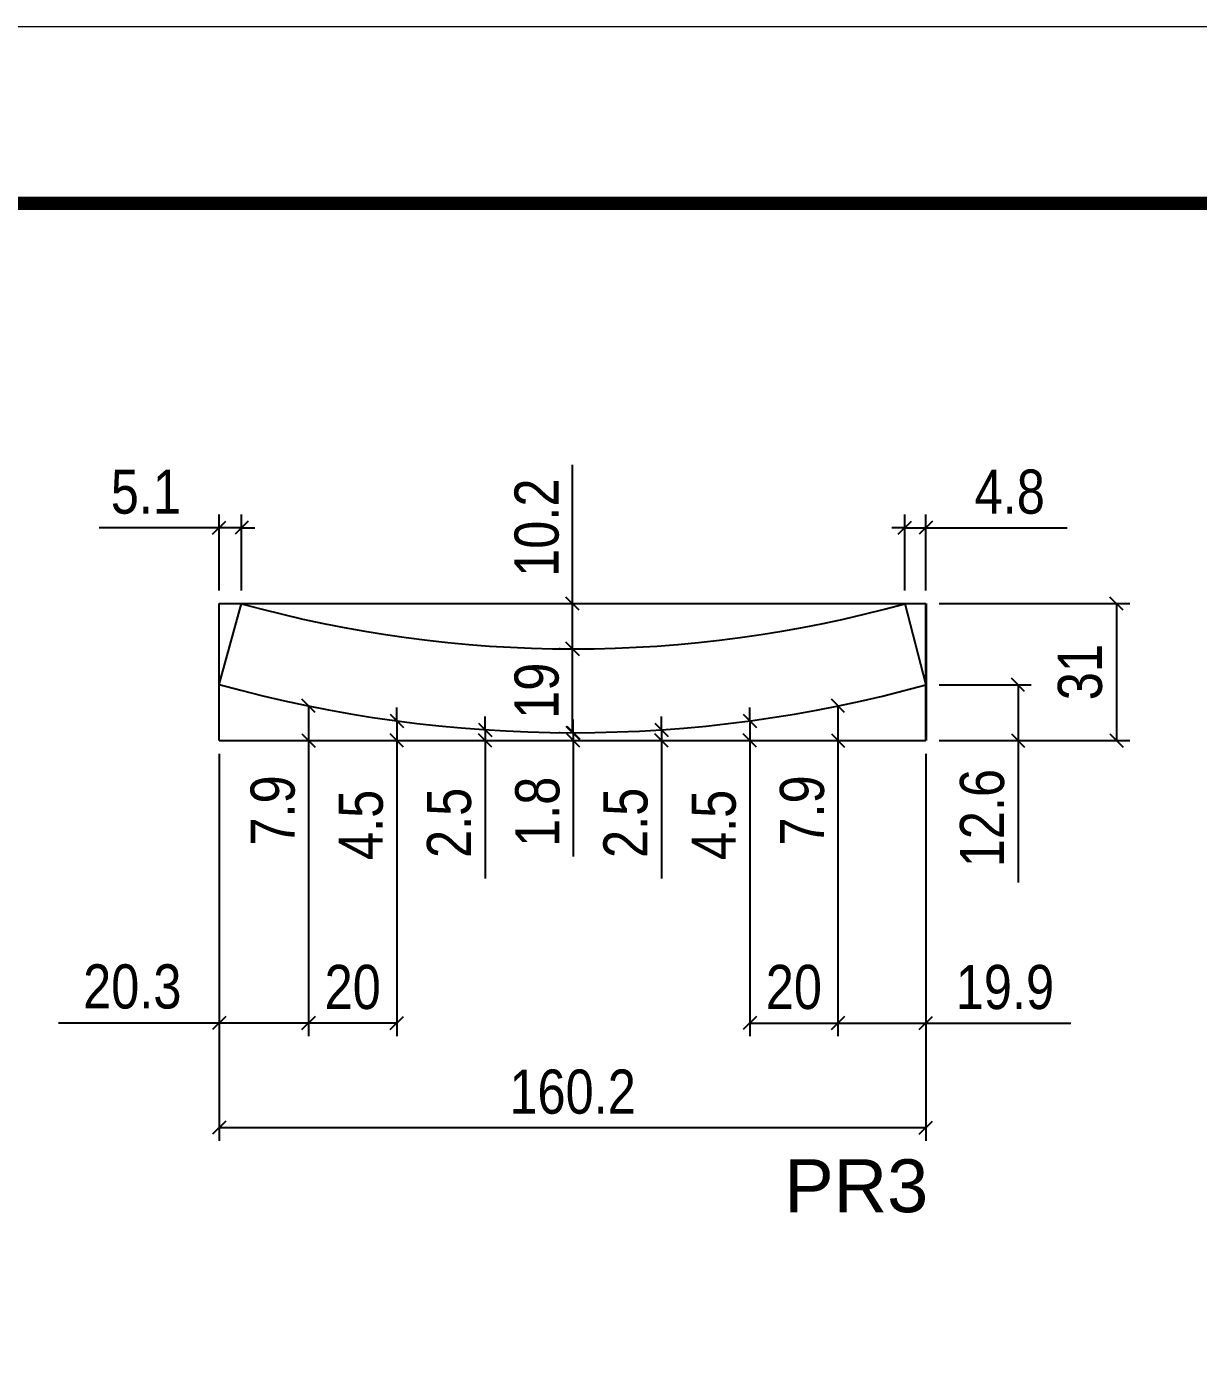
# Model space of a CAD drawing. Extents: x 2815 to 9069, y 548 to 5044.
# Drawn here: x 8232.4 to 8497.9, y 2442.8 to 2746.4 of the extents above; entities that cross this region are included whole.
import ezdxf

# ---------------------------------------------------------------- set-up
doc = ezdxf.new("R2010")
doc.units = 0
doc.linetypes.add('DASHED', pattern=[0.75, 0.5, -0.25])
doc.layers.add('5', color=5, linetype='Continuous')
doc.layers.add('Painéis', color=200, linetype='Continuous')
doc.layers.add('Folhas', color=255, linetype='Continuous', lineweight=9)
doc.layers.add('SARRAFO DE PRESSAO', color=251, linetype='DASHED', lineweight=9)
doc.styles.add('COTA TECNICA-50', font='techl___.ttf', dxfattribs={"height": 10})
doc.styles.get("Standard").update_dxf_attribs({"font": 'arial.ttf'})
doc.dimstyles.new('COTA PAINEL-50', dxfattribs={"dimtxt": 10, "dimasz": 3, "dimexe": 3, "dimexo": 3, "dimgap": 3, "dimtad": 1, "dimdec": 1, "dimzin": 12, "dimdsep": 46, "dimtxsty": 'COTA TECNICA-50', "dimblk1": 'OBLIQUE', "dimblk2": 'OBLIQUE', "dimsah": 1, "dimcen": 0.9, "dimclrd": 4, "dimclre": 4, "dimclrt": 240, "dimadec": 1, "dimazin": 3, "dimtfac": 1, "dimtdec": 1, "dimtmove": 0, "dimatfit": 3, "dimfxl": 1, "dimtolj": 1, "dimtzin": 12, "dimarcsym": 0})

# ---------------------------------------------------------------- blocks, each defined once
blk = doc.blocks.new('9999999999')
at = {"layer": 'Folhas'}
blk.add_lwpolyline([(98138.98, 34190.21), (99623.98, 34190.21), (99623.98, 35240.21), (98138.98, 35240.21)], close=True, dxfattribs=at)
at = {"layer": 'Folhas', "color": 30, "const_width": 3}
blk.add_lwpolyline([(98213.98, 34230.21), (99583.98, 34230.21), (99583.98, 35200.21), (98213.98, 35200.21)], close=True, dxfattribs=at)
blk = doc.blocks.new('_Oblique')
at = {"color": 0, "linetype": 'ByBlock', "lineweight": -2}
blk.add_line((-0.5, -0.5), (0.5, 0.5), dxfattribs=at)
blk = doc.blocks.new('*D696')
at = {"layer": 'Defpoints', "color": 0, "linetype": 'ByBlock', "transparency": 16777216}
for p in [(8275.99, 2584.57), (8436.19, 2584.57), (8436.19, 2496.84)]:
    blk.add_point(p, dxfattribs=at)
at = {"layer": 'Painéis', "color": 4, "linetype": 'ByBlock', "lineweight": -2, "transparency": 16777216}
for p, q in [((8275.99, 2581.57), (8275.99, 2493.84)), ((8436.19, 2581.57), (8436.19, 2493.84)), ((8275.99, 2496.84), (8436.19, 2496.84))]:
    blk.add_line(p, q, dxfattribs=at)
at = {"layer": 'Painéis', "color": 4, "linetype": 'ByBlock', "lineweight": -2, "transparency": 16777216, "xscale": 3, "yscale": 3, "zscale": 3, "rotation": 180}
blk.add_blockref('_Oblique', (8275.99, 2496.84), dxfattribs=at)
at = {"layer": 'Painéis', "color": 4, "linetype": 'ByBlock', "lineweight": -2, "transparency": 16777216, "xscale": 3, "yscale": 3, "zscale": 3}
blk.add_blockref('_Oblique', (8436.19, 2496.84), dxfattribs=at)
at = {"layer": 'Painéis', "color": 240, "linetype": 'ByBlock', "transparency": 16777216, "insert": (8356.09, 2504.94), "char_height": 10, "attachment_point": 5, "style": 'COTA TECNICA-50'}
blk.add_mtext('\\A1;160.2', dxfattribs=at)
blk = doc.blocks.new('*D699')
at = {"layer": 'Defpoints', "color": 0, "linetype": 'ByBlock', "transparency": 16777216}
for p in [(8436.19, 2615.61), (8436.19, 2584.57), (8479.38, 2584.57)]:
    blk.add_point(p, dxfattribs=at)
at = {"layer": 'Painéis', "color": 4, "linetype": 'ByBlock', "lineweight": -2, "transparency": 16777216}
for p, q in [((8439.19, 2615.61), (8482.38, 2615.61)), ((8479.38, 2615.61), (8479.38, 2584.57)), ((8439.19, 2584.57), (8482.38, 2584.57))]:
    blk.add_line(p, q, dxfattribs=at)
at = {"layer": 'Painéis', "color": 4, "linetype": 'ByBlock', "lineweight": -2, "transparency": 16777216, "xscale": 3, "yscale": 3, "zscale": 3}
for p, rotation in [((8479.38, 2615.61), 90), ((8479.38, 2584.57), 270)]:
    blk.add_blockref('_Oblique', p, dxfattribs=dict(at, rotation=rotation))
at = {"layer": 'Painéis', "color": 240, "linetype": 'ByBlock', "transparency": 16777216, "insert": (8471.16, 2600.09), "char_height": 10, "attachment_point": 5, "rotation": 90, "style": 'COTA TECNICA-50'}
blk.add_mtext('\\A1;31', dxfattribs=at)
blk = doc.blocks.new('*D706')
at = {"layer": 'Defpoints', "color": 0, "linetype": 'ByBlock', "transparency": 16777216}
for p in [(8275.99, 2632.83), (8275.99, 2615.61), (8281.07, 2615.61)]:
    blk.add_point(p, dxfattribs=at)
at = {"layer": 'Painéis', "color": 4, "linetype": 'ByBlock', "lineweight": -2, "transparency": 16777216}
for p, q in [((8275.99, 2618.61), (8275.99, 2635.83)), ((8281.07, 2618.61), (8281.07, 2635.83)), ((8275.99, 2632.83), (8248.75, 2632.83)), ((8281.07, 2632.83), (8275.99, 2632.83)), ((8281.07, 2632.83), (8284.07, 2632.83))]:
    blk.add_line(p, q, dxfattribs=at)
at = {"layer": 'Painéis', "color": 4, "linetype": 'ByBlock', "lineweight": -2, "transparency": 16777216, "xscale": 3, "yscale": 3, "zscale": 3}
blk.add_blockref('_Oblique', (8275.99, 2632.83), dxfattribs=at)
at = {"layer": 'Painéis', "color": 4, "linetype": 'ByBlock', "lineweight": -2, "transparency": 16777216, "xscale": 3, "yscale": 3, "zscale": 3, "rotation": 180}
blk.add_blockref('_Oblique', (8281.07, 2632.83), dxfattribs=at)
at = {"layer": 'Painéis', "color": 240, "linetype": 'ByBlock', "transparency": 16777216, "insert": (8259.37, 2640.94), "char_height": 10, "attachment_point": 5, "style": 'COTA TECNICA-50'}
blk.add_mtext('\\A1;5.1', dxfattribs=at)
blk = doc.blocks.new('*D707')
at = {"layer": 'Defpoints', "color": 0, "linetype": 'ByBlock', "transparency": 16777216}
for p in [(8436.19, 2632.83), (8431.43, 2615.61), (8436.19, 2615.61)]:
    blk.add_point(p, dxfattribs=at)
at = {"layer": 'Painéis', "color": 4, "linetype": 'ByBlock', "lineweight": -2, "transparency": 16777216}
for p, q in [((8431.43, 2618.61), (8431.43, 2635.83)), ((8436.19, 2618.61), (8436.19, 2635.83)), ((8431.43, 2632.83), (8428.43, 2632.83)), ((8431.43, 2632.83), (8436.19, 2632.83)), ((8436.19, 2632.83), (8468.19, 2632.83))]:
    blk.add_line(p, q, dxfattribs=at)
at = {"layer": 'Painéis', "color": 4, "linetype": 'ByBlock', "lineweight": -2, "transparency": 16777216, "xscale": 3, "yscale": 3, "zscale": 3}
blk.add_blockref('_Oblique', (8431.43, 2632.83), dxfattribs=at)
at = {"layer": 'Painéis', "color": 4, "linetype": 'ByBlock', "lineweight": -2, "transparency": 16777216, "xscale": 3, "yscale": 3, "zscale": 3, "rotation": 180}
blk.add_blockref('_Oblique', (8436.19, 2632.83), dxfattribs=at)
at = {"layer": 'Painéis', "color": 240, "linetype": 'ByBlock', "transparency": 16777216, "insert": (8455.19, 2640.93), "char_height": 10, "attachment_point": 5, "style": 'COTA TECNICA-50'}
blk.add_mtext('\\A1;4.8', dxfattribs=at)
blk = doc.blocks.new('*D708')
at = {"layer": 'Defpoints', "color": 0, "linetype": 'ByBlock', "transparency": 16777216}
for p in [(8275.99, 2584.57), (8296.25, 2584.57), (8275.99, 2520.56)]:
    blk.add_point(p, dxfattribs=at)
at = {"layer": 'Painéis', "color": 4, "linetype": 'ByBlock', "lineweight": -2, "transparency": 16777216}
for p, q in [((8275.99, 2581.57), (8275.99, 2517.56)), ((8296.25, 2581.57), (8296.25, 2517.56)), ((8275.99, 2520.56), (8239.58, 2520.56)), ((8296.25, 2520.56), (8275.99, 2520.56))]:
    blk.add_line(p, q, dxfattribs=at)
at = {"layer": 'Painéis', "color": 4, "linetype": 'ByBlock', "lineweight": -2, "transparency": 16777216, "xscale": 3, "yscale": 3, "zscale": 3, "rotation": 180}
blk.add_blockref('_Oblique', (8275.99, 2520.56), dxfattribs=at)
at = {"layer": 'Painéis', "color": 4, "linetype": 'ByBlock', "lineweight": -2, "transparency": 16777216, "xscale": 3, "yscale": 3, "zscale": 3}
blk.add_blockref('_Oblique', (8296.25, 2520.56), dxfattribs=at)
at = {"layer": 'Painéis', "color": 240, "linetype": 'ByBlock', "transparency": 16777216, "insert": (8256.28, 2528.78), "char_height": 10, "attachment_point": 5, "style": 'COTA TECNICA-50'}
blk.add_mtext('\\A1;20.3', dxfattribs=at)
blk = doc.blocks.new('*D709')
at = {"layer": 'Defpoints', "color": 0, "linetype": 'ByBlock', "transparency": 16777216}
for p in [(8296.25, 2584.57), (8316.25, 2584.57), (8296.25, 2520.56)]:
    blk.add_point(p, dxfattribs=at)
at = {"layer": 'Painéis', "color": 4, "linetype": 'ByBlock', "lineweight": -2, "transparency": 16777216}
for p, q in [((8296.25, 2581.57), (8296.25, 2517.56)), ((8316.25, 2581.57), (8316.25, 2517.56)), ((8316.25, 2520.56), (8296.25, 2520.56))]:
    blk.add_line(p, q, dxfattribs=at)
at = {"layer": 'Painéis', "color": 4, "linetype": 'ByBlock', "lineweight": -2, "transparency": 16777216, "xscale": 3, "yscale": 3, "zscale": 3, "rotation": 180}
blk.add_blockref('_Oblique', (8296.25, 2520.56), dxfattribs=at)
at = {"layer": 'Painéis', "color": 4, "linetype": 'ByBlock', "lineweight": -2, "transparency": 16777216, "xscale": 3, "yscale": 3, "zscale": 3}
blk.add_blockref('_Oblique', (8316.25, 2520.56), dxfattribs=at)
at = {"layer": 'Painéis', "color": 240, "linetype": 'ByBlock', "transparency": 16777216, "insert": (8306.25, 2528.66), "char_height": 10, "attachment_point": 5, "style": 'COTA TECNICA-50'}
blk.add_mtext('\\A1;20', dxfattribs=at)
blk = doc.blocks.new('*D710')
at = {"layer": 'Defpoints', "color": 0, "linetype": 'ByBlock', "transparency": 16777216}
for p in [(8416.25, 2584.57), (8436.19, 2584.57), (8436.19, 2520.56)]:
    blk.add_point(p, dxfattribs=at)
at = {"layer": 'Painéis', "color": 4, "linetype": 'ByBlock', "lineweight": -2, "transparency": 16777216}
for p, q in [((8416.25, 2581.57), (8416.25, 2517.56)), ((8436.19, 2581.57), (8436.19, 2517.56)), ((8416.25, 2520.56), (8436.19, 2520.56)), ((8436.19, 2520.56), (8469.02, 2520.56))]:
    blk.add_line(p, q, dxfattribs=at)
at = {"layer": 'Painéis', "color": 4, "linetype": 'ByBlock', "lineweight": -2, "transparency": 16777216, "xscale": 3, "yscale": 3, "zscale": 3, "rotation": 180}
blk.add_blockref('_Oblique', (8416.25, 2520.56), dxfattribs=at)
at = {"layer": 'Painéis', "color": 4, "linetype": 'ByBlock', "lineweight": -2, "transparency": 16777216, "xscale": 3, "yscale": 3, "zscale": 3}
blk.add_blockref('_Oblique', (8436.19, 2520.56), dxfattribs=at)
at = {"layer": 'Painéis', "color": 240, "linetype": 'ByBlock', "transparency": 16777216, "insert": (8454.1, 2528.65), "char_height": 10, "attachment_point": 5, "style": 'COTA TECNICA-50'}
blk.add_mtext('\\A1;19.9', dxfattribs=at)
blk = doc.blocks.new('*D711')
at = {"layer": 'Defpoints', "color": 0, "linetype": 'ByBlock', "transparency": 16777216}
for p in [(8396.25, 2584.57), (8416.25, 2584.57), (8416.25, 2520.56)]:
    blk.add_point(p, dxfattribs=at)
at = {"layer": 'Painéis', "color": 4, "linetype": 'ByBlock', "lineweight": -2, "transparency": 16777216}
for p, q in [((8396.25, 2581.57), (8396.25, 2517.56)), ((8416.25, 2581.57), (8416.25, 2517.56)), ((8396.25, 2520.56), (8416.25, 2520.56))]:
    blk.add_line(p, q, dxfattribs=at)
at = {"layer": 'Painéis', "color": 4, "linetype": 'ByBlock', "lineweight": -2, "transparency": 16777216, "xscale": 3, "yscale": 3, "zscale": 3, "rotation": 180}
blk.add_blockref('_Oblique', (8396.25, 2520.56), dxfattribs=at)
at = {"layer": 'Painéis', "color": 4, "linetype": 'ByBlock', "lineweight": -2, "transparency": 16777216, "xscale": 3, "yscale": 3, "zscale": 3}
blk.add_blockref('_Oblique', (8416.25, 2520.56), dxfattribs=at)
at = {"layer": 'Painéis', "color": 240, "linetype": 'ByBlock', "transparency": 16777216, "insert": (8406.25, 2528.66), "char_height": 10, "attachment_point": 5, "style": 'COTA TECNICA-50'}
blk.add_mtext('\\A1;20', dxfattribs=at)
blk = doc.blocks.new('*D712')
at = {"layer": 'Defpoints', "color": 0, "linetype": 'ByBlock', "transparency": 16777216}
for p in [(8296.25, 2592.43), (8296.25, 2584.57), (8296.25, 2584.57)]:
    blk.add_point(p, dxfattribs=at)
at = {"layer": 'Painéis', "color": 4, "linetype": 'ByBlock', "lineweight": -2, "transparency": 16777216}
for p, q in [((8296.25, 2592.43), (8296.25, 2584.57)), ((8299.25, 2592.43), (8299.25, 2592.43)), ((8296.25, 2584.57), (8296.25, 2555.89)), ((8299.25, 2584.57), (8299.25, 2584.57))]:
    blk.add_line(p, q, dxfattribs=at)
at = {"layer": 'Painéis', "color": 4, "linetype": 'ByBlock', "lineweight": -2, "transparency": 16777216, "xscale": 3, "yscale": 3, "zscale": 3}
for p, rotation in [((8296.25, 2592.43), 90), ((8296.25, 2584.57), 270)]:
    blk.add_blockref('_Oblique', p, dxfattribs=dict(at, rotation=rotation))
at = {"layer": 'Painéis', "color": 240, "linetype": 'ByBlock', "transparency": 16777216, "insert": (8288.15, 2568.73), "char_height": 10, "attachment_point": 5, "rotation": 90, "style": 'COTA TECNICA-50'}
blk.add_mtext('\\A1;7.9', dxfattribs=at)
blk = doc.blocks.new('*D713')
at = {"layer": 'Defpoints', "color": 0, "linetype": 'ByBlock', "transparency": 16777216}
for p in [(8316.25, 2589.04), (8316.25, 2584.57), (8316.25, 2584.57)]:
    blk.add_point(p, dxfattribs=at)
at = {"layer": 'Painéis', "color": 4, "linetype": 'ByBlock', "lineweight": -2, "transparency": 16777216}
for p, q in [((8316.25, 2589.04), (8316.25, 2592.04)), ((8316.25, 2589.04), (8316.25, 2584.57)), ((8319.25, 2589.04), (8319.25, 2589.04)), ((8316.25, 2584.57), (8316.25, 2552.35)), ((8319.25, 2584.57), (8319.25, 2584.57))]:
    blk.add_line(p, q, dxfattribs=at)
at = {"layer": 'Painéis', "color": 4, "linetype": 'ByBlock', "lineweight": -2, "transparency": 16777216, "xscale": 3, "yscale": 3, "zscale": 3}
for p, rotation in [((8316.25, 2589.04), 270), ((8316.25, 2584.57), 90)]:
    blk.add_blockref('_Oblique', p, dxfattribs=dict(at, rotation=rotation))
at = {"layer": 'Painéis', "color": 240, "linetype": 'ByBlock', "transparency": 16777216, "insert": (8308.14, 2565.46), "char_height": 10, "attachment_point": 5, "rotation": 90, "style": 'COTA TECNICA-50'}
blk.add_mtext('\\A1;4.5', dxfattribs=at)
blk = doc.blocks.new('*D714')
at = {"layer": 'Defpoints', "color": 0, "linetype": 'ByBlock', "transparency": 16777216}
for p in [(8336.25, 2587.03), (8336.25, 2584.57), (8336.25, 2584.57)]:
    blk.add_point(p, dxfattribs=at)
at = {"layer": 'Painéis', "color": 4, "linetype": 'ByBlock', "lineweight": -2, "transparency": 16777216}
for p, q in [((8336.25, 2587.03), (8336.25, 2590.03)), ((8336.25, 2587.03), (8336.25, 2584.57)), ((8339.25, 2587.03), (8339.25, 2587.03)), ((8336.25, 2584.57), (8336.25, 2553.28)), ((8339.25, 2584.57), (8339.25, 2584.57))]:
    blk.add_line(p, q, dxfattribs=at)
at = {"layer": 'Painéis', "color": 4, "linetype": 'ByBlock', "lineweight": -2, "transparency": 16777216, "xscale": 3, "yscale": 3, "zscale": 3}
for p, rotation in [((8336.25, 2587.03), 270), ((8336.25, 2584.57), 90)]:
    blk.add_blockref('_Oblique', p, dxfattribs=dict(at, rotation=rotation))
at = {"layer": 'Painéis', "color": 240, "linetype": 'ByBlock', "transparency": 16777216, "insert": (8328.14, 2565.92), "char_height": 10, "attachment_point": 5, "rotation": 90, "style": 'COTA TECNICA-50'}
blk.add_mtext('\\A1;2.5', dxfattribs=at)
blk = doc.blocks.new('*D715')
at = {"layer": 'Defpoints', "color": 0, "linetype": 'ByBlock', "transparency": 16777216}
for p in [(8356.25, 2586.36), (8356.25, 2584.57), (8356.25, 2584.57)]:
    blk.add_point(p, dxfattribs=at)
at = {"layer": 'Painéis', "color": 4, "linetype": 'ByBlock', "lineweight": -2, "transparency": 16777216}
for p, q in [((8356.25, 2586.36), (8356.25, 2589.36)), ((8356.25, 2586.36), (8356.25, 2584.57)), ((8356.25, 2584.57), (8356.25, 2558.28)), ((8359.25, 2586.36), (8359.25, 2586.36)), ((8359.25, 2584.57), (8359.25, 2584.57))]:
    blk.add_line(p, q, dxfattribs=at)
at = {"layer": 'Painéis', "color": 4, "linetype": 'ByBlock', "lineweight": -2, "transparency": 16777216, "xscale": 3, "yscale": 3, "zscale": 3}
for p, rotation in [((8356.25, 2586.36), 270), ((8356.25, 2584.57), 90)]:
    blk.add_blockref('_Oblique', p, dxfattribs=dict(at, rotation=rotation))
at = {"layer": 'Painéis', "color": 240, "linetype": 'ByBlock', "transparency": 16777216, "insert": (8348.16, 2568.42), "char_height": 10, "attachment_point": 5, "rotation": 90, "style": 'COTA TECNICA-50'}
blk.add_mtext('\\A1;1.8', dxfattribs=at)
blk = doc.blocks.new('*D716')
at = {"layer": 'Defpoints', "color": 0, "linetype": 'ByBlock', "transparency": 16777216}
for p in [(8376.25, 2587.03), (8376.25, 2584.57), (8376.25, 2584.57)]:
    blk.add_point(p, dxfattribs=at)
at = {"layer": 'Painéis', "color": 4, "linetype": 'ByBlock', "lineweight": -2, "transparency": 16777216}
for p, q in [((8376.25, 2587.03), (8376.25, 2590.03)), ((8376.25, 2587.03), (8376.25, 2584.57)), ((8379.25, 2587.03), (8379.25, 2587.03)), ((8376.25, 2584.57), (8376.25, 2553.28)), ((8379.25, 2584.57), (8379.25, 2584.57))]:
    blk.add_line(p, q, dxfattribs=at)
at = {"layer": 'Painéis', "color": 4, "linetype": 'ByBlock', "lineweight": -2, "transparency": 16777216, "xscale": 3, "yscale": 3, "zscale": 3}
for p, rotation in [((8376.25, 2587.03), 270), ((8376.25, 2584.57), 90)]:
    blk.add_blockref('_Oblique', p, dxfattribs=dict(at, rotation=rotation))
at = {"layer": 'Painéis', "color": 240, "linetype": 'ByBlock', "transparency": 16777216, "insert": (8368.14, 2565.92), "char_height": 10, "attachment_point": 5, "rotation": 90, "style": 'COTA TECNICA-50'}
blk.add_mtext('\\A1;2.5', dxfattribs=at)
blk = doc.blocks.new('*D717')
at = {"layer": 'Defpoints', "color": 0, "linetype": 'ByBlock', "transparency": 16777216}
for p in [(8396.25, 2589.04), (8396.25, 2584.57), (8396.25, 2584.57)]:
    blk.add_point(p, dxfattribs=at)
at = {"layer": 'Painéis', "color": 4, "linetype": 'ByBlock', "lineweight": -2, "transparency": 16777216}
for p, q in [((8396.25, 2589.04), (8396.25, 2592.04)), ((8396.25, 2589.04), (8396.25, 2584.57)), ((8399.25, 2589.04), (8399.25, 2589.04)), ((8396.25, 2584.57), (8396.25, 2552.35)), ((8399.25, 2584.57), (8399.25, 2584.57))]:
    blk.add_line(p, q, dxfattribs=at)
at = {"layer": 'Painéis', "color": 4, "linetype": 'ByBlock', "lineweight": -2, "transparency": 16777216, "xscale": 3, "yscale": 3, "zscale": 3}
for p, rotation in [((8396.25, 2589.04), 270), ((8396.25, 2584.57), 90)]:
    blk.add_blockref('_Oblique', p, dxfattribs=dict(at, rotation=rotation))
at = {"layer": 'Painéis', "color": 240, "linetype": 'ByBlock', "transparency": 16777216, "insert": (8388.14, 2565.46), "char_height": 10, "attachment_point": 5, "rotation": 90, "style": 'COTA TECNICA-50'}
blk.add_mtext('\\A1;4.5', dxfattribs=at)
blk = doc.blocks.new('*D718')
at = {"layer": 'Defpoints', "color": 0, "linetype": 'ByBlock', "transparency": 16777216}
for p in [(8416.25, 2592.43), (8416.25, 2584.57), (8416.25, 2584.57)]:
    blk.add_point(p, dxfattribs=at)
at = {"layer": 'Painéis', "color": 4, "linetype": 'ByBlock', "lineweight": -2, "transparency": 16777216}
for p, q in [((8416.25, 2592.43), (8416.25, 2584.57)), ((8419.25, 2592.43), (8419.25, 2592.43)), ((8416.25, 2584.57), (8416.25, 2555.89)), ((8419.25, 2584.57), (8419.25, 2584.57))]:
    blk.add_line(p, q, dxfattribs=at)
at = {"layer": 'Painéis', "color": 4, "linetype": 'ByBlock', "lineweight": -2, "transparency": 16777216, "xscale": 3, "yscale": 3, "zscale": 3}
for p, rotation in [((8416.25, 2592.43), 90), ((8416.25, 2584.57), 270)]:
    blk.add_blockref('_Oblique', p, dxfattribs=dict(at, rotation=rotation))
at = {"layer": 'Painéis', "color": 240, "linetype": 'ByBlock', "transparency": 16777216, "insert": (8408.15, 2568.73), "char_height": 10, "attachment_point": 5, "rotation": 90, "style": 'COTA TECNICA-50'}
blk.add_mtext('\\A1;7.9', dxfattribs=at)
blk = doc.blocks.new('*D719')
at = {"layer": 'Defpoints', "color": 0, "linetype": 'ByBlock', "transparency": 16777216}
for p in [(8436.19, 2597.21), (8436.19, 2584.57), (8457.07, 2584.57)]:
    blk.add_point(p, dxfattribs=at)
at = {"layer": 'Painéis', "color": 4, "linetype": 'ByBlock', "lineweight": -2, "transparency": 16777216}
for p, q in [((8439.19, 2597.21), (8460.07, 2597.21)), ((8457.07, 2597.21), (8457.07, 2584.57)), ((8439.19, 2584.57), (8460.07, 2584.57)), ((8457.07, 2584.57), (8457.07, 2552.44))]:
    blk.add_line(p, q, dxfattribs=at)
at = {"layer": 'Painéis', "color": 4, "linetype": 'ByBlock', "lineweight": -2, "transparency": 16777216, "xscale": 3, "yscale": 3, "zscale": 3}
for p, rotation in [((8457.07, 2597.21), 90), ((8457.07, 2584.57), 270)]:
    blk.add_blockref('_Oblique', p, dxfattribs=dict(at, rotation=rotation))
at = {"layer": 'Painéis', "color": 240, "linetype": 'ByBlock', "transparency": 16777216, "insert": (8448.97, 2567), "char_height": 10, "attachment_point": 5, "rotation": 90, "style": 'COTA TECNICA-50'}
blk.add_mtext('\\A1;12.6', dxfattribs=at)
blk = doc.blocks.new('*D720')
at = {"layer": 'Defpoints', "color": 0, "linetype": 'ByBlock', "transparency": 16777216}
for p in [(8356.08, 2605.36), (8356.25, 2605.36), (8356.25, 2586.36)]:
    blk.add_point(p, dxfattribs=at)
at = {"layer": 'Painéis', "color": 4, "linetype": 'ByBlock', "lineweight": -2, "transparency": 16777216}
for p, q in [((8353.25, 2605.36), (8353.08, 2605.36)), ((8356.08, 2586.36), (8356.08, 2605.36)), ((8353.25, 2586.36), (8353.08, 2586.36))]:
    blk.add_line(p, q, dxfattribs=at)
at = {"layer": 'Painéis', "color": 4, "linetype": 'ByBlock', "lineweight": -2, "transparency": 16777216, "xscale": 3, "yscale": 3, "zscale": 3}
for p, rotation in [((8356.08, 2605.36), 90), ((8356.08, 2586.36), 270)]:
    blk.add_blockref('_Oblique', p, dxfattribs=dict(at, rotation=rotation))
at = {"layer": 'Painéis', "color": 240, "linetype": 'ByBlock', "transparency": 16777216, "insert": (8347.99, 2595.86), "char_height": 10, "attachment_point": 5, "rotation": 90, "style": 'COTA TECNICA-50'}
blk.add_mtext('\\A1;19', dxfattribs=at)
blk = doc.blocks.new('*D721')
at = {"layer": 'Defpoints', "color": 0, "linetype": 'ByBlock', "transparency": 16777216}
for p in [(8356.09, 2615.61), (8356.09, 2615.61), (8356.25, 2605.36)]:
    blk.add_point(p, dxfattribs=at)
at = {"layer": 'Painéis', "color": 4, "linetype": 'ByBlock', "lineweight": -2, "transparency": 16777216}
for p, q in [((8356.09, 2615.61), (8356.09, 2647.04)), ((8356.09, 2605.36), (8356.09, 2615.61)), ((8359.09, 2615.61), (8359.09, 2615.61)), ((8353.25, 2605.36), (8353.09, 2605.36))]:
    blk.add_line(p, q, dxfattribs=at)
at = {"layer": 'Painéis', "color": 4, "linetype": 'ByBlock', "lineweight": -2, "transparency": 16777216, "xscale": 3, "yscale": 3, "zscale": 3}
for p, rotation in [((8356.09, 2615.61), 90), ((8356.09, 2605.36), 270)]:
    blk.add_blockref('_Oblique', p, dxfattribs=dict(at, rotation=rotation))
at = {"layer": 'Painéis', "color": 240, "linetype": 'ByBlock', "transparency": 16777216, "insert": (8347.99, 2632.82), "char_height": 10, "attachment_point": 5, "rotation": 90, "style": 'COTA TECNICA-50'}
blk.add_mtext('\\A1;10.2', dxfattribs=at)

msp = doc.modelspace()

# ---------------------------------------------------------------- linework, layer by layer
at = {"linetype": 'Continuous'}
for p, q in [((8275.99, 2597.3), (8281.07, 2615.61)), ((8431.43, 2615.61), (8436.19, 2597.21))]:
    msp.add_line(p, q, dxfattribs=at)
for radius, end in [(281, 285.5179), (300, 285.4533)]:
    msp.add_arc((8356.25, 2886.36), radius, 254.4821, end, dxfattribs=at)
msp.add_point((8275.99, 2597.3), dxfattribs=at)
at = {"layer": 'Painéis', "linetype": 'ByBlock'}
for p, q in [((8275.99, 2615.61), (8436.19, 2615.61)), ((8275.99, 2584.57), (8275.99, 2615.61)), ((8436.19, 2584.57), (8436.19, 2615.61)), ((8436.25, 2615.61), (8436.25, 2584.57)), ((8296.25, 2592.43), (8296.25, 2584.57)), ((8416.25, 2592.43), (8416.25, 2584.57)), ((8316.25, 2589.04), (8316.25, 2584.57)), ((8336.25, 2587.03), (8336.25, 2584.57)), ((8376.25, 2587.03), (8376.25, 2584.57)), ((8396.25, 2589.04), (8396.25, 2584.57)), ((8275.99, 2584.57), (8436.19, 2584.57)), ((8356.25, 2586.36), (8356.25, 2584.57))]:
    msp.add_line(p, q, dxfattribs=at)

# ---------------------------------------------------------------- block references
at = {"layer": 'SARRAFO DE PRESSAO', "color": 6, "linetype": 'ByBlock'}
msp.add_blockref('9999999999', (-90554.99, -32493.85), dxfattribs=at)

# ---------------------------------------------------------------- texts
at = {"layer": '5', "linetype": 'Continuous'}
msp.add_text('PR3', height=12, rotation=360, dxfattribs=at).set_placement((8404.11, 2477.67))

# ---------------------------------------------------------------- dimensions: what is measured, and where the dimension line sits
at = {"layer": 'Painéis', "linetype": 'ByBlock'}
for base, p1, p2, picture, middle in [((8275.99, 2632.83), (8281.07, 2615.61), (8275.99, 2615.61), '*D706', (8259.37, 2640.94)), ((8436.19, 2632.83), (8431.43, 2615.61), (8436.19, 2615.61), '*D707', (8455.19, 2640.93)), ((8275.99, 2520.56), (8296.25, 2584.57), (8275.99, 2584.57), '*D708', (8256.28, 2528.78)), ((8436.19, 2520.56), (8416.25, 2584.57), (8436.19, 2584.57), '*D710', (8454.1, 2528.65))]:
    dim = msp.add_linear_dim(base=base, p1=p1, p2=p2, dimstyle='COTA PAINEL-50', override={"dimarcsym": 1}, dxfattribs=at)
    dim.commit()
    dim.dimension.update_dxf_attribs({"geometry": picture, "text_midpoint": middle})
for base, p1, p2, picture, middle in [((8356.0874, 2615.6083), (8356.2503, 2605.365), (8356.0874, 2615.6083), '*D721', (8347.9851, 2632.8217)), ((8356.08, 2605.36), (8356.25, 2586.36), (8356.25, 2605.36), '*D720', (8347.99, 2595.86)), ((8457.07, 2584.57), (8436.19, 2597.21), (8436.19, 2584.57), '*D719', (8448.97, 2567)), ((8296.25, 2584.57), (8296.25, 2592.43), (8296.25, 2584.57), '*D712', (8288.15, 2568.73)), ((8416.25, 2584.57), (8416.25, 2592.43), (8416.25, 2584.57), '*D718', (8408.15, 2568.73)), ((8316.25, 2584.57), (8316.25, 2589.04), (8316.25, 2584.57), '*D713', (8308.14, 2565.46)), ((8336.25, 2584.57), (8336.25, 2587.03), (8336.25, 2584.57), '*D714', (8328.14, 2565.92)), ((8376.25, 2584.57), (8376.25, 2587.03), (8376.25, 2584.57), '*D716', (8368.14, 2565.92)), ((8396.25, 2584.57), (8396.25, 2589.04), (8396.25, 2584.57), '*D717', (8388.14, 2565.46)), ((8356.25, 2584.57), (8356.25, 2586.36), (8356.25, 2584.57), '*D715', (8348.16, 2568.42))]:
    dim = msp.add_linear_dim(base=base, p1=p1, p2=p2, angle=90, dimstyle='COTA PAINEL-50', override={"dimarcsym": 1}, dxfattribs=at)
    dim.commit()
    dim.dimension.update_dxf_attribs({"geometry": picture, "text_midpoint": middle})
for p1, distance, picture, middle in [((8436.19, 2615.61), 43.19, '*D699', (8471.16, 2600.09)), ((8275.99, 2584.57), -87.73, '*D696', (8356.09, 2504.94))]:
    dim = msp.add_aligned_dim(p1=p1, p2=(8436.19, 2584.57), distance=distance, dimstyle='COTA PAINEL-50', override={"dimarcsym": 1}, dxfattribs=at)
    dim.commit()
    dim.dimension.update_dxf_attribs({"geometry": picture, "text_midpoint": middle})
for base, p1, p2, picture, middle in [((8296.25, 2520.56), (8316.25, 2584.57), (8296.25, 2584.57), '*D709', (8306.25, 2520.56)), ((8416.25, 2520.56), (8396.25, 2584.57), (8416.25, 2584.57), '*D711', (8406.25, 2520.56))]:
    dim = msp.add_linear_dim(base=base, p1=p1, p2=p2, dimstyle='COTA PAINEL-50', override={"dimarcsym": 1}, dxfattribs=at)
    dim.commit()
    dim.dimension.update_dxf_attribs({"geometry": picture, "text_midpoint": middle, "dimtype": 160})

doc.saveas('drawing.dxf')
